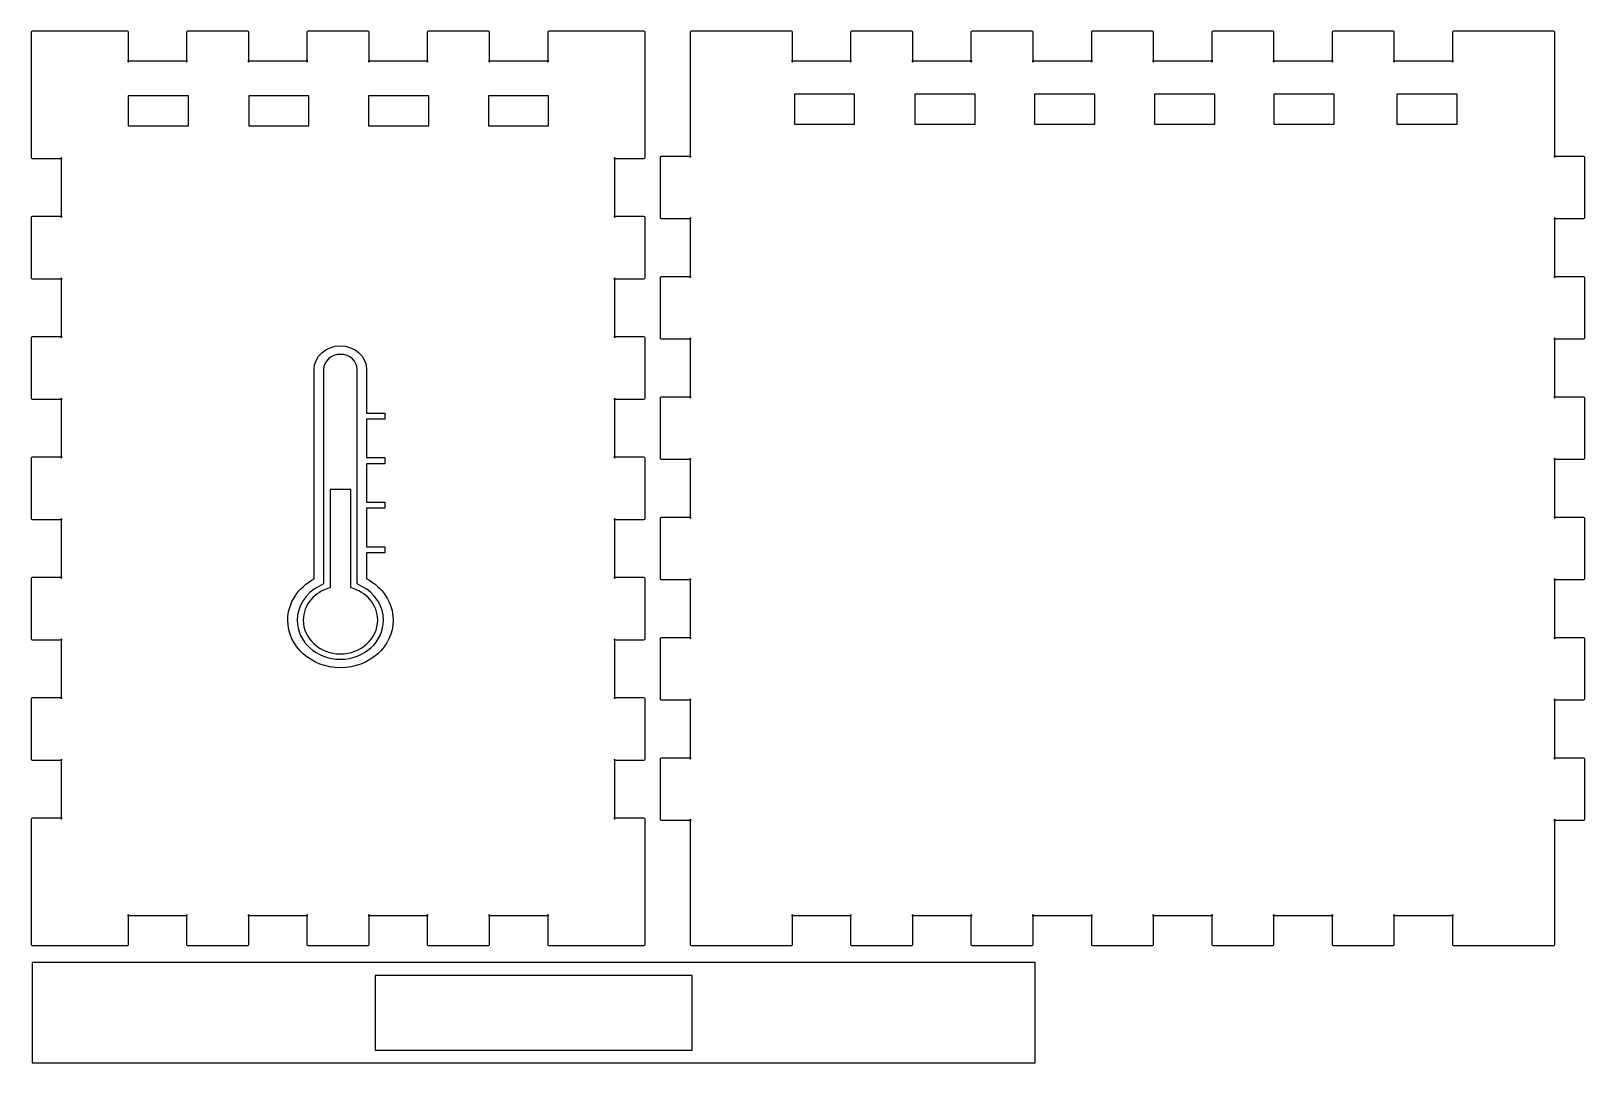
# Model space of a CAD drawing. Extents: x 1 to 189, y -9689 to -9400.
# Drawn here: x 1.1 to 156, y -9688.9 to -9586 of the extents above; entities that cross this region are included whole.
import ezdxf

# ---------------------------------------------------------------- set-up
doc = ezdxf.new("R2010")
doc.units = 0
doc.layers.get('0').update_dxf_attribs({"linetype": 'CONTINUOUS'})

msp = doc.modelspace()

# ---------------------------------------------------------------- linework, layer by layer
at = {"color": 7}
for points in [[(1.1, -9586.099192), (1.1, -9589.099192), (1.1, -9598.599192)], [(10.701563, -9585.997629), (4.201563, -9585.997629), (1.201563, -9585.997629)], [(10.803125, -9589.099192), (10.803125, -9586.099192)], [(16.6, -9586.099192), (16.6, -9589.099192)], [(22.701563, -9585.997629), (16.701563, -9585.997629)], [(22.803125, -9589.099192), (22.803125, -9586.099192)], [(28.6, -9586.099192), (28.6, -9589.099192)], [(34.701563, -9585.997629), (28.701563, -9585.997629)], [(34.803125, -9589.099192), (34.803125, -9586.099192)], [(40.6, -9586.099192), (40.6, -9589.099192)], [(46.701563, -9585.997629), (40.701563, -9585.997629)], [(46.803125, -9589.099192), (46.803125, -9586.099192)], [(52.6, -9586.099192), (52.6, -9589.099192)], [(62.201563, -9585.997629), (59.201563, -9585.997629), (52.701563, -9585.997629)], [(62.303125, -9598.599192), (62.303125, -9589.099192), (62.303125, -9586.099192)], [(66.799219, -9586.099192), (66.799219, -9589.099192), (66.799219, -9598.599192)], [(76.900782, -9585.997629), (66.900782, -9585.997629)], [(77.002344, -9589.099192), (77.002344, -9586.099192)], [(82.799219, -9586.099192), (82.799219, -9589.099192)], [(88.900782, -9585.997629), (82.900782, -9585.997629)], [(89.002344, -9589.099192), (89.002344, -9586.099192)], [(94.799219, -9586.099192), (94.799219, -9589.099192)], [(100.900782, -9585.997629), (94.900782, -9585.997629)], [(101.002344, -9589.099192), (101.002344, -9586.099192)], [(106.799219, -9586.099192), (106.799219, -9589.099192)], [(112.900782, -9585.997629), (106.900782, -9585.997629)], [(113.002344, -9589.099192), (113.002344, -9586.099192)], [(118.799219, -9586.099192), (118.799219, -9589.099192)], [(124.900782, -9585.997629), (118.900782, -9585.997629)], [(125.002344, -9589.099192), (125.002344, -9586.099192)], [(130.799219, -9586.099192), (130.799219, -9589.099192)], [(136.900782, -9585.997629), (130.900782, -9585.997629)], [(137.002344, -9589.099192), (137.002344, -9586.099192)], [(142.799219, -9586.099192), (142.799219, -9589.099192)], [(152.900782, -9585.997629), (152.900782, -9585.997629), (142.900782, -9585.997629)], [(153.002344, -9598.599192), (153.002344, -9589.099192), (153.002344, -9586.099192)], [(16.701563, -9588.997629), (10.701563, -9588.997629)], [(28.701563, -9588.997629), (22.701563, -9588.997629)], [(40.701563, -9588.997629), (34.701563, -9588.997629)], [(52.701563, -9588.997629), (46.701563, -9588.997629)], [(82.900782, -9588.997629), (76.900782, -9588.997629)], [(94.900782, -9588.997629), (88.900782, -9588.997629)], [(106.900782, -9588.997629), (100.900782, -9588.997629)], [(118.900782, -9588.997629), (112.900782, -9588.997629)], [(130.900782, -9588.997629), (124.900782, -9588.997629)], [(142.900782, -9588.997629), (136.900782, -9588.997629)], [(1.201563, -9598.700754), (4.201563, -9598.700754)], [(4.1, -9598.599192), (4.1, -9604.599192)], [(59.201563, -9598.700754), (62.201563, -9598.700754)], [(59.303125, -9604.599192), (59.303125, -9598.599192)], [(63.799219, -9598.599192), (63.799219, -9604.599192)], [(66.900782, -9598.497629), (63.900782, -9598.497629)], [(155.900782, -9598.497629), (152.900782, -9598.497629)], [(156.002344, -9604.599192), (156.002344, -9598.599192)], [(1.1, -9604.599192), (1.1, -9610.599192)], [(4.201563, -9604.497629), (1.201563, -9604.497629)], [(62.201563, -9604.497629), (59.201563, -9604.497629)], [(62.303125, -9610.599192), (62.303125, -9604.599192)], [(63.900782, -9604.700754), (66.900782, -9604.700754)], [(66.799219, -9604.599192), (66.799219, -9610.599192)], [(152.900782, -9604.700754), (155.900782, -9604.700754)], [(153.002344, -9610.599192), (153.002344, -9604.599192)], [(1.201563, -9610.700754), (4.201563, -9610.700754)], [(4.1, -9610.599192), (4.1, -9616.599192)], [(59.201563, -9610.700754), (62.201563, -9610.700754)], [(59.303125, -9616.599192), (59.303125, -9610.599192)], [(63.799219, -9610.599192), (63.799219, -9616.599192)], [(66.900782, -9610.497629), (63.900782, -9610.497629)], [(155.900782, -9610.497629), (152.900782, -9610.497629)], [(156.002344, -9616.599192), (156.002344, -9610.599192)], [(1.1, -9616.599192), (1.1, -9622.599192)], [(4.201563, -9616.497629), (1.201563, -9616.497629)], [(62.201563, -9616.497629), (59.201563, -9616.497629)], [(62.303125, -9622.599192), (62.303125, -9616.599192)], [(63.900782, -9616.700754), (66.900782, -9616.700754)], [(66.799219, -9616.599192), (66.799219, -9622.599192)], [(152.900782, -9616.700754), (155.900782, -9616.700754)], [(153.002344, -9622.599192), (153.002344, -9616.599192)], [(29.315287, -9640.633975), (29.315287, -9619.75632)], [(30.263216, -9619.75632), (30.263216, -9641.125306), (29.789251, -9641.374871)], [(33.624057, -9641.125306), (33.624057, -9619.75632)], [(34.554751, -9619.75632), (34.554751, -9624.092508), (36.355817, -9624.092508), (36.355817, -9624.700822), (34.554751, -9624.700822), (34.554751, -9628.537881), (36.355817, -9628.537881), (36.355817, -9629.146195), (34.554751, -9629.146195), (34.554751, -9632.983254), (36.355817, -9632.983254), (36.355817, -9633.591568), (34.554751, -9633.591568), (34.554751, -9637.428627), (36.355817, -9637.428627), (36.355817, -9638.036941), (34.554751, -9638.036941), (34.554751, -9640.657372), (34.571986, -9640.633975)], [(66.900782, -9622.497629), (63.900782, -9622.497629)], [(155.900782, -9622.497629), (152.900782, -9622.497629)], [(1.201563, -9622.700754), (4.201563, -9622.700754)], [(4.1, -9622.599192), (4.1, -9628.599192)], [(59.201563, -9622.700754), (62.201563, -9622.700754)], [(59.303125, -9628.599192), (59.303125, -9622.599192)], [(63.799219, -9622.599192), (63.799219, -9628.599192)], [(156.002344, -9628.599192), (156.002344, -9622.599192)], [(1.1, -9628.599192), (1.1, -9634.599192)], [(4.201563, -9628.497629), (1.201563, -9628.497629)], [(62.201563, -9628.497629), (59.201563, -9628.497629)], [(62.303125, -9634.599192), (62.303125, -9628.599192)], [(63.900782, -9628.700754), (66.900782, -9628.700754)], [(66.799219, -9628.599192), (66.799219, -9634.599192)], [(152.900782, -9628.700754), (155.900782, -9628.700754)], [(153.002344, -9634.599192), (153.002344, -9628.599192)], [(32.960506, -9641.515251), (32.960506, -9631.712033), (30.926767, -9631.712033), (30.926767, -9641.515251)], [(1.201563, -9634.700754), (4.201563, -9634.700754)], [(4.1, -9634.599192), (4.1, -9640.599192)], [(59.201563, -9634.700754), (62.201563, -9634.700754)], [(59.303125, -9640.599192), (59.303125, -9634.599192)], [(63.799219, -9634.599192), (63.799219, -9640.599192)], [(66.900782, -9634.497629), (63.900782, -9634.497629)], [(155.900782, -9634.497629), (152.900782, -9634.497629)], [(156.002344, -9640.599192), (156.002344, -9634.599192)], [(1.1, -9640.599192), (1.1, -9646.599192)], [(4.201563, -9640.497629), (1.201563, -9640.497629)], [(62.201563, -9640.497629), (59.201563, -9640.497629)], [(62.303125, -9646.599192), (62.303125, -9640.599192)], [(63.900782, -9640.700754), (66.900782, -9640.700754)], [(66.79922, -9640.599192), (66.79922, -9646.599192)], [(152.900782, -9640.700754), (155.900782, -9640.700754)], [(153.002344, -9646.599192), (153.002344, -9640.599192)], [(34.080786, -9641.374871), (33.606822, -9641.125306), (33.624057, -9641.125306)], [(1.201563, -9646.700754), (4.201563, -9646.700754)], [(4.1, -9646.599192), (4.1, -9652.599192)], [(59.201563, -9646.700754), (62.201563, -9646.700754)], [(59.303125, -9652.599192), (59.303125, -9646.599192)], [(63.799219, -9646.599192), (63.799219, -9652.599192)], [(66.900782, -9646.497629), (63.900782, -9646.497629)], [(155.900782, -9646.497629), (152.900782, -9646.497629)], [(156.002344, -9652.599192), (156.002344, -9646.599192)], [(1.1, -9652.599192), (1.1, -9658.599192)], [(4.201563, -9652.497629), (1.201563, -9652.497629)], [(62.201563, -9652.497629), (59.201563, -9652.497629)], [(62.303125, -9658.599192), (62.303125, -9652.599192)], [(63.900782, -9652.700754), (66.900782, -9652.700754)], [(66.79922, -9652.599192), (66.79922, -9658.599192)], [(152.900782, -9652.700754), (155.900782, -9652.700754)], [(153.002344, -9658.599192), (153.002344, -9652.599192)], [(1.201563, -9658.700754), (4.201563, -9658.700754)], [(4.1, -9658.599192), (4.1, -9664.599192)], [(59.201563, -9658.700754), (62.201563, -9658.700754)], [(59.303125, -9664.599192), (59.303125, -9658.599192)], [(63.79922, -9658.599192), (63.79922, -9664.599192)], [(66.900782, -9658.497629), (63.900782, -9658.497629)], [(155.900782, -9658.497629), (152.900782, -9658.497629)], [(156.002344, -9664.599192), (156.002344, -9658.599192)], [(1.1, -9664.599192), (1.1, -9674.099192), (1.100001, -9677.099192)], [(4.201563, -9664.497629), (1.201563, -9664.497629)], [(62.201563, -9664.497629), (59.201563, -9664.497629)], [(62.303125, -9677.099192), (62.303125, -9674.099192), (62.303125, -9664.599192)], [(63.900782, -9664.700754), (66.900782, -9664.700754)], [(66.79922, -9664.599192), (66.79922, -9674.099192), (66.79922, -9677.099192)], [(152.900782, -9664.700754), (155.900782, -9664.700754)], [(153.002344, -9677.099192), (153.002344, -9674.099192), (153.002344, -9664.599192)], [(10.701563, -9674.200754), (16.701563, -9674.200754)], [(10.803125, -9677.099192), (10.803125, -9674.099192)], [(16.6, -9674.099192), (16.600001, -9677.099192)], [(22.701563, -9674.200754), (28.701563, -9674.200754)], [(22.803125, -9677.099192), (22.803125, -9674.099192)], [(28.600001, -9674.099192), (28.600001, -9677.099192)], [(34.701563, -9674.200754), (40.701563, -9674.200754)], [(34.803125, -9677.099192), (34.803125, -9674.099192)], [(40.600001, -9674.099192), (40.600001, -9677.099192)], [(46.701563, -9674.200754), (52.701563, -9674.200754)], [(46.803125, -9677.099192), (46.803125, -9674.099192)], [(52.600001, -9674.099192), (52.600001, -9677.099192)], [(76.900782, -9674.200754), (82.900782, -9674.200754)], [(77.002344, -9677.099192), (77.002344, -9674.099192)], [(82.79922, -9674.099192), (82.79922, -9677.099192)], [(88.900782, -9674.200754), (94.900782, -9674.200754)], [(89.002344, -9677.099192), (89.002344, -9674.099192)], [(94.79922, -9674.099192), (94.79922, -9677.099192)], [(100.900782, -9674.200754), (106.900782, -9674.200754)], [(101.002344, -9677.099192), (101.002344, -9674.099192)], [(106.79922, -9674.099192), (106.79922, -9677.099192)], [(112.900782, -9674.200754), (118.900782, -9674.200754)], [(113.002344, -9677.099192), (113.002344, -9674.099192)], [(118.79922, -9674.099192), (118.79922, -9677.099192)], [(124.900782, -9674.200754), (130.900782, -9674.200754)], [(125.002344, -9677.099192), (125.002344, -9674.099192)], [(130.79922, -9674.099192), (130.79922, -9677.099192)], [(136.900782, -9674.200754), (142.900782, -9674.200754)], [(137.002344, -9677.099192), (137.002344, -9674.099192)], [(142.79922, -9674.099192), (142.79922, -9677.099192)], [(1.201563, -9677.200754), (4.201563, -9677.200754)], [(4.201563, -9677.200754), (10.701563, -9677.200754)], [(16.701563, -9677.200754), (22.701563, -9677.200754)], [(28.701563, -9677.200754), (34.701563, -9677.200754)], [(40.701563, -9677.200754), (46.701563, -9677.200754)], [(52.701563, -9677.200754), (59.201563, -9677.200754), (62.201563, -9677.200754)], [(66.900782, -9677.200754), (76.900782, -9677.200754)], [(82.900782, -9677.200754), (88.900782, -9677.200754)], [(94.900782, -9677.200754), (100.900782, -9677.200754)], [(106.900782, -9677.200754), (112.900782, -9677.200754)], [(118.900782, -9677.200754), (124.900782, -9677.200754)], [(130.900782, -9677.200754), (136.900782, -9677.200754)], [(142.900782, -9677.200754), (152.900782, -9677.200754)]]:
    msp.add_lwpolyline(points, dxfattribs=at)
for points in [[(16.781317, -9592.447054), (10.781313, -9592.447054), (10.781313, -9595.447054), (16.781317, -9595.447054)], [(28.8046, -9592.447054), (22.804589, -9592.447054), (22.804589, -9595.447054), (28.8046, -9595.447054)], [(40.747259, -9592.447054), (34.74726, -9592.447054), (34.74726, -9595.447054), (40.747259, -9595.447054)], [(52.694202, -9592.447054), (46.694198, -9592.447054), (46.694198, -9595.447054), (52.694202, -9595.447054)], [(83.202357, -9592.274454), (77.202352, -9592.274454), (77.202352, -9595.274454), (83.202357, -9595.274454)], [(95.202357, -9592.274454), (89.202356, -9592.274454), (89.202356, -9595.274454), (95.202357, -9595.274454)], [(107.145041, -9592.274454), (101.145011, -9592.274454), (101.145011, -9595.274454), (107.145041, -9595.274454)], [(119.100921, -9592.274454), (113.100891, -9592.274454), (113.100891, -9595.274454), (119.100921, -9595.274454)], [(131.002371, -9592.274454), (125.002341, -9592.274454), (125.002341, -9595.274454), (131.002371, -9595.274454)], [(143.264491, -9592.274454), (137.264461, -9592.274454), (137.264461, -9595.274454), (143.264491, -9595.274454)], [(32.960506, -9641.515251)], [(66.900782, -9677.200754)], [(1.201563, -9688.899992), (101.201563, -9688.899992), (101.201563, -9678.899992), (1.201563, -9678.899992)]]:
    msp.add_lwpolyline(points, close=True, dxfattribs=at)
at = {"color": 1}
msp.add_lwpolyline([(35.396876, -9687.63046), (67.006251, -9687.63046), (67.006251, -9680.169523), (35.396876, -9680.169523)], close=True, dxfattribs=at)
at = {"color": 7}
for points in [[(1.201563, -9585.997629), (1.146875, -9585.997629), (1.1, -9586.040599), (1.1, -9586.099192)], [(10.803125, -9586.099192), (10.803125, -9586.044502), (10.760157, -9585.997629), (10.701563, -9585.997629)], [(16.701563, -9585.997629), (16.646873, -9585.997629), (16.6, -9586.040599), (16.6, -9586.099192)], [(22.803125, -9586.099192), (22.803125, -9586.044502), (22.760155, -9585.997629), (22.701563, -9585.997629)], [(28.701563, -9585.997629), (28.646873, -9585.997629), (28.6, -9586.040599), (28.6, -9586.099192)], [(34.803125, -9586.099192), (34.803125, -9586.044502), (34.760155, -9585.997629), (34.701563, -9585.997629)], [(40.701563, -9585.997629), (40.646873, -9585.997629), (40.6, -9586.040599), (40.6, -9586.099192)], [(46.803125, -9586.099192), (46.803125, -9586.044502), (46.760155, -9585.997629), (46.701563, -9585.997629)], [(52.701563, -9585.997629), (52.646873, -9585.997629), (52.6, -9586.040599), (52.6, -9586.099192)], [(62.303125, -9586.099192), (62.303125, -9586.044502), (62.260155, -9585.997629), (62.201563, -9585.997629)], [(66.900782, -9585.997629), (66.846094, -9585.997629), (66.799219, -9586.040599), (66.799219, -9586.099192)], [(77.002344, -9586.099192), (77.002344, -9586.044502), (76.959374, -9585.997629), (76.900782, -9585.997629)], [(82.900782, -9585.997629), (82.846092, -9585.997629), (82.799219, -9586.040599), (82.799219, -9586.099192)], [(89.002344, -9586.099192), (89.002344, -9586.044502), (88.959374, -9585.997629), (88.900782, -9585.997629)], [(94.900782, -9585.997629), (94.846092, -9585.997629), (94.799219, -9586.040599), (94.799219, -9586.099192)], [(101.002344, -9586.099192), (101.002344, -9586.044502), (100.959374, -9585.997629), (100.900782, -9585.997629)], [(106.900782, -9585.997629), (106.846092, -9585.997629), (106.799219, -9586.040599), (106.799219, -9586.099192)], [(113.002344, -9586.099192), (113.002344, -9586.044502), (112.959374, -9585.997629), (112.900782, -9585.997629)], [(118.900782, -9585.997629), (118.846092, -9585.997629), (118.799219, -9586.040599), (118.799219, -9586.099192)], [(125.002344, -9586.099192), (125.002344, -9586.044502), (124.959374, -9585.997629), (124.900782, -9585.997629)], [(130.900782, -9585.997629), (130.846092, -9585.997629), (130.799219, -9586.040599), (130.799219, -9586.099192)], [(137.002344, -9586.099192), (137.002344, -9586.044502), (136.959374, -9585.997629), (136.900782, -9585.997629)], [(142.900782, -9585.997629), (142.846092, -9585.997629), (142.799219, -9586.040599), (142.799219, -9586.099192)], [(153.002344, -9586.099192), (153.002344, -9586.044502), (152.959374, -9585.997629), (152.900782, -9585.997629)], [(10.701563, -9588.997629), (10.75625, -9588.997629), (10.803125, -9589.040599), (10.803125, -9589.099192)], [(16.6, -9589.099192), (16.6, -9589.044502), (16.64297, -9588.997629), (16.701563, -9588.997629)], [(22.701563, -9588.997629), (22.756253, -9588.997629), (22.803125, -9589.040599), (22.803125, -9589.099192)], [(28.6, -9589.099192), (28.6, -9589.044502), (28.64297, -9588.997629), (28.701563, -9588.997629)], [(34.701563, -9588.997629), (34.756253, -9588.997629), (34.803125, -9589.040599), (34.803125, -9589.099192)], [(40.6, -9589.099192), (40.6, -9589.044502), (40.64297, -9588.997629), (40.701563, -9588.997629)], [(46.701563, -9588.997629), (46.756253, -9588.997629), (46.803125, -9589.040599), (46.803125, -9589.099192)], [(52.6, -9589.099192), (52.6, -9589.044502), (52.64297, -9588.997629), (52.701563, -9588.997629)], [(76.900782, -9588.997629), (76.955472, -9588.997629), (77.002344, -9589.040599), (77.002344, -9589.099192)], [(82.799219, -9589.099192), (82.799219, -9589.044502), (82.842189, -9588.997629), (82.900782, -9588.997629)], [(88.900782, -9588.997629), (88.955472, -9588.997629), (89.002344, -9589.040599), (89.002344, -9589.099192)], [(94.799219, -9589.099192), (94.799219, -9589.044502), (94.842189, -9588.997629), (94.900782, -9588.997629)], [(100.900782, -9588.997629), (100.955472, -9588.997629), (101.002344, -9589.040599), (101.002344, -9589.099192)], [(106.799219, -9589.099192), (106.799219, -9589.044502), (106.842189, -9588.997629), (106.900782, -9588.997629)], [(112.900782, -9588.997629), (112.955472, -9588.997629), (113.002344, -9589.040599), (113.002344, -9589.099192)], [(118.799219, -9589.099192), (118.799219, -9589.044502), (118.842189, -9588.997629), (118.900782, -9588.997629)], [(124.900782, -9588.997629), (124.955472, -9588.997629), (125.002344, -9589.040599), (125.002344, -9589.099192)], [(130.799219, -9589.099192), (130.799219, -9589.044502), (130.842189, -9588.997629), (130.900782, -9588.997629)], [(136.900782, -9588.997629), (136.955472, -9588.997629), (137.002344, -9589.040599), (137.002344, -9589.099192)], [(142.799219, -9589.099192), (142.799219, -9589.044502), (142.842189, -9588.997629), (142.900782, -9588.997629)], [(1.1, -9598.599192), (1.1, -9598.653879), (1.142969, -9598.700754), (1.201563, -9598.700754)], [(4.201563, -9598.700754), (4.146875, -9598.700754), (4.1, -9598.657784), (4.1, -9598.599192)], [(59.303125, -9598.599192), (59.303125, -9598.653879), (59.260157, -9598.700754), (59.201563, -9598.700754)], [(62.201563, -9598.700754), (62.256253, -9598.700754), (62.303125, -9598.657784), (62.303125, -9598.599192)], [(63.900782, -9598.497629), (63.846094, -9598.497629), (63.799219, -9598.540599), (63.799219, -9598.599192)], [(66.799219, -9598.599192), (66.799219, -9598.544502), (66.842188, -9598.497629), (66.900782, -9598.497629)], [(152.900782, -9598.497629), (152.955472, -9598.497629), (153.002344, -9598.540599), (153.002344, -9598.599192)], [(156.002344, -9598.599192), (156.002344, -9598.544502), (155.959374, -9598.497629), (155.900782, -9598.497629)], [(1.201563, -9604.497629), (1.146875, -9604.497629), (1.1, -9604.540599), (1.1, -9604.599192)], [(4.1, -9604.599192), (4.1, -9604.544502), (4.142969, -9604.497629), (4.201563, -9604.497629)], [(59.201563, -9604.497629), (59.256253, -9604.497629), (59.303125, -9604.540599), (59.303125, -9604.599192)], [(62.303125, -9604.599192), (62.303125, -9604.544502), (62.260155, -9604.497629), (62.201563, -9604.497629)], [(63.799219, -9604.599192), (63.799219, -9604.653879), (63.842188, -9604.700754), (63.900782, -9604.700754)], [(66.900782, -9604.700754), (66.846094, -9604.700754), (66.799219, -9604.657784), (66.799219, -9604.599192)], [(153.002344, -9604.599192), (153.002344, -9604.653879), (152.959376, -9604.700754), (152.900782, -9604.700754)], [(155.900782, -9604.700754), (155.955472, -9604.700754), (156.002344, -9604.657784), (156.002344, -9604.599192)], [(1.1, -9610.599192), (1.1, -9610.653879), (1.142969, -9610.700754), (1.201563, -9610.700754)], [(4.201563, -9610.700754), (4.146875, -9610.700754), (4.1, -9610.657784), (4.1, -9610.599192)], [(59.303125, -9610.599192), (59.303125, -9610.653879), (59.260157, -9610.700754), (59.201563, -9610.700754)], [(62.201563, -9610.700754), (62.256253, -9610.700754), (62.303125, -9610.657784), (62.303125, -9610.599192)], [(63.900782, -9610.497629), (63.846094, -9610.497629), (63.799219, -9610.540599), (63.799219, -9610.599192)], [(66.799219, -9610.599192), (66.799219, -9610.544502), (66.842188, -9610.497629), (66.900782, -9610.497629)], [(152.900782, -9610.497629), (152.955472, -9610.497629), (153.002344, -9610.540599), (153.002344, -9610.599192)], [(156.002344, -9610.599192), (156.002344, -9610.544502), (155.959374, -9610.497629), (155.900782, -9610.497629)], [(1.201563, -9616.497629), (1.146875, -9616.497629), (1.1, -9616.540599), (1.1, -9616.599192)], [(4.1, -9616.599192), (4.1, -9616.544502), (4.142969, -9616.497629), (4.201563, -9616.497629)], [(29.315287, -9619.75632), (29.315287, -9618.453903), (30.49589, -9617.385454), (31.935019, -9617.385454)], [(31.935019, -9617.385454), (33.374148, -9617.385454), (34.554751, -9618.453903), (34.554751, -9619.75632)], [(59.201563, -9616.497629), (59.256253, -9616.497629), (59.303125, -9616.540599), (59.303125, -9616.599192)], [(62.303125, -9616.599192), (62.303125, -9616.544502), (62.260155, -9616.497629), (62.201563, -9616.497629)], [(63.799219, -9616.599192), (63.799219, -9616.653879), (63.842188, -9616.700754), (63.900782, -9616.700754)], [(66.900782, -9616.700754), (66.846094, -9616.700754), (66.799219, -9616.657784), (66.799219, -9616.599192)], [(153.002344, -9616.599192), (153.002344, -9616.653879), (152.959376, -9616.700754), (152.900782, -9616.700754)], [(155.900782, -9616.700754), (155.955472, -9616.700754), (156.002344, -9616.657784), (156.002344, -9616.599192)], [(31.943636, -9618.235534), (31.02156, -9618.235534), (30.263216, -9618.921837), (30.263216, -9619.75632)], [(33.624057, -9619.75632), (33.624057, -9618.921837), (32.865713, -9618.235534), (31.943636, -9618.235534)], [(63.900782, -9622.497629), (63.846094, -9622.497629), (63.799219, -9622.540599), (63.799219, -9622.599192)], [(66.799219, -9622.599192), (66.799219, -9622.544502), (66.842188, -9622.497629), (66.900782, -9622.497629)], [(152.900782, -9622.497629), (152.955472, -9622.497629), (153.002344, -9622.540599), (153.002344, -9622.599192)], [(156.002344, -9622.599192), (156.002344, -9622.544502), (155.959374, -9622.497629), (155.900782, -9622.497629)], [(1.1, -9622.599192), (1.1, -9622.653879), (1.142969, -9622.700754), (1.201563, -9622.700754)], [(4.201563, -9622.700754), (4.146875, -9622.700754), (4.1, -9622.657784), (4.1, -9622.599192)], [(59.303125, -9622.599192), (59.303125, -9622.653879), (59.260157, -9622.700754), (59.201563, -9622.700754)], [(62.201563, -9622.700754), (62.256253, -9622.700754), (62.303125, -9622.657784), (62.303125, -9622.599192)], [(1.201563, -9628.497629), (1.146875, -9628.497629), (1.1, -9628.540599), (1.1, -9628.599192)], [(4.1, -9628.599192), (4.1, -9628.544502), (4.142969, -9628.497629), (4.201563, -9628.497629)], [(59.201563, -9628.497629), (59.256253, -9628.497629), (59.303125, -9628.540599), (59.303125, -9628.599192)], [(62.303125, -9628.599192), (62.303125, -9628.544502), (62.260155, -9628.497629), (62.201563, -9628.497629)], [(63.799219, -9628.599192), (63.799219, -9628.653879), (63.842188, -9628.700754), (63.900782, -9628.700754)], [(66.900782, -9628.700754), (66.846094, -9628.700754), (66.799219, -9628.657784), (66.799219, -9628.599192)], [(153.002344, -9628.599192), (153.002344, -9628.653879), (152.959376, -9628.700754), (152.900782, -9628.700754)], [(155.900782, -9628.700754), (155.955472, -9628.700754), (156.002344, -9628.657784), (156.002344, -9628.599192)], [(1.1, -9634.599192), (1.1, -9634.653879), (1.142969, -9634.700754), (1.201563, -9634.700754)], [(4.201563, -9634.700754), (4.146875, -9634.700754), (4.1, -9634.657784), (4.1, -9634.599192)], [(59.303125, -9634.599192), (59.303125, -9634.653879), (59.260157, -9634.700754), (59.201563, -9634.700754)], [(62.201563, -9634.700754), (62.256253, -9634.700754), (62.303125, -9634.657784), (62.303125, -9634.599192)], [(63.900782, -9634.497629), (63.846094, -9634.497629), (63.799219, -9634.540599), (63.799219, -9634.599192)], [(66.799219, -9634.599192), (66.799219, -9634.544502), (66.842188, -9634.497629), (66.900782, -9634.497629)], [(152.900782, -9634.497629), (152.955472, -9634.497629), (153.002344, -9634.540599), (153.002344, -9634.599192)], [(156.002344, -9634.599192), (156.002344, -9634.544502), (155.959374, -9634.497629), (155.900782, -9634.497629)], [(1.201563, -9640.497629), (1.146875, -9640.497629), (1.1, -9640.540599), (1.1, -9640.599192)], [(4.1, -9640.599192), (4.1, -9640.544502), (4.142969, -9640.497629), (4.201563, -9640.497629)], [(26.695554, -9644.743995), (26.695554, -9642.989243), (27.746894, -9641.45286), (29.315287, -9640.633975)], [(34.571986, -9640.633975), (36.140378, -9641.45286), (37.191718, -9642.989243), (37.191718, -9644.743995)], [(59.201563, -9640.497629), (59.256253, -9640.497629), (59.303125, -9640.540599), (59.303125, -9640.599192)], [(62.303125, -9640.599192), (62.303125, -9640.544502), (62.260155, -9640.497629), (62.201563, -9640.497629)], [(63.799219, -9640.599192), (63.799219, -9640.653879), (63.842188, -9640.700754), (63.900782, -9640.700754)], [(66.900782, -9640.700754), (66.846094, -9640.700754), (66.79922, -9640.657784), (66.79922, -9640.599192)], [(153.002344, -9640.599192), (153.002344, -9640.653879), (152.959376, -9640.700754), (152.900782, -9640.700754)], [(155.900782, -9640.700754), (155.955472, -9640.700754), (156.002344, -9640.657784), (156.002344, -9640.599192)], [(29.789251, -9641.374871), (28.46215, -9642.068973), (27.634866, -9643.355791), (27.634866, -9644.751794)], [(30.926767, -9641.515251), (29.366992, -9641.912995), (28.229477, -9643.207612), (28.229477, -9644.743995)], [(35.657796, -9644.743995), (35.657796, -9643.207612), (34.520281, -9641.912995), (32.960506, -9641.515251)], [(36.235171, -9644.751794), (36.235171, -9643.355791), (35.416505, -9642.076772), (34.080786, -9641.374871)], [(31.943636, -9649.493525), (29.048143, -9649.493525), (26.695554, -9647.364426), (26.695554, -9644.743995)], [(27.634866, -9644.751794), (27.634866, -9646.904291), (29.565195, -9648.643445), (31.935019, -9648.643445)], [(28.229477, -9644.743995), (28.229477, -9646.600134), (29.892662, -9648.105321), (31.943636, -9648.105321)], [(31.935019, -9648.643445), (34.31346, -9648.643445), (36.235171, -9646.896492), (36.235171, -9644.751794)], [(37.191718, -9644.743995), (37.191718, -9647.364426), (34.83913, -9649.493525), (31.943636, -9649.493525)], [(31.943636, -9648.105321), (33.994611, -9648.105321), (35.657796, -9646.600134), (35.657796, -9644.743995)], [(1.1, -9646.599192), (1.1, -9646.653879), (1.142969, -9646.700754), (1.201563, -9646.700754)], [(4.201563, -9646.700754), (4.146875, -9646.700754), (4.1, -9646.657784), (4.1, -9646.599192)], [(59.303125, -9646.599192), (59.303125, -9646.653879), (59.260157, -9646.700754), (59.201563, -9646.700754)], [(62.201563, -9646.700754), (62.256253, -9646.700754), (62.303125, -9646.657784), (62.303125, -9646.599192)], [(63.900782, -9646.497629), (63.846094, -9646.497629), (63.799219, -9646.540599), (63.799219, -9646.599192)], [(66.79922, -9646.599192), (66.79922, -9646.544502), (66.842188, -9646.497629), (66.900782, -9646.497629)], [(152.900782, -9646.497629), (152.955472, -9646.497629), (153.002344, -9646.540599), (153.002344, -9646.599192)], [(156.002344, -9646.599192), (156.002344, -9646.544502), (155.959374, -9646.497629), (155.900782, -9646.497629)], [(1.201563, -9652.497629), (1.146875, -9652.497629), (1.1, -9652.540599), (1.1, -9652.599192)], [(4.1, -9652.599192), (4.1, -9652.544502), (4.142969, -9652.497629), (4.201563, -9652.497629)], [(59.201563, -9652.497629), (59.256253, -9652.497629), (59.303125, -9652.540599), (59.303125, -9652.599192)], [(62.303125, -9652.599192), (62.303125, -9652.544502), (62.260155, -9652.497629), (62.201563, -9652.497629)], [(63.799219, -9652.599192), (63.799219, -9652.653879), (63.842188, -9652.700754), (63.900782, -9652.700754)], [(66.900782, -9652.700754), (66.846094, -9652.700754), (66.79922, -9652.657784), (66.79922, -9652.599192)], [(153.002344, -9652.599192), (153.002344, -9652.653879), (152.959376, -9652.700754), (152.900782, -9652.700754)], [(155.900782, -9652.700754), (155.955472, -9652.700754), (156.002344, -9652.657784), (156.002344, -9652.599192)], [(1.1, -9658.599192), (1.1, -9658.653879), (1.142969, -9658.700754), (1.201563, -9658.700754)], [(4.201563, -9658.700754), (4.146875, -9658.700754), (4.1, -9658.657784), (4.1, -9658.599192)], [(59.303125, -9658.599192), (59.303125, -9658.653879), (59.260157, -9658.700754), (59.201563, -9658.700754)], [(62.201563, -9658.700754), (62.256253, -9658.700754), (62.303125, -9658.657784), (62.303125, -9658.599192)], [(63.900782, -9658.497629), (63.846094, -9658.497629), (63.79922, -9658.540599), (63.79922, -9658.599192)], [(66.79922, -9658.599192), (66.79922, -9658.544502), (66.842188, -9658.497629), (66.900782, -9658.497629)], [(152.900782, -9658.497629), (152.955472, -9658.497629), (153.002344, -9658.540599), (153.002344, -9658.599192)], [(156.002344, -9658.599192), (156.002344, -9658.544502), (155.959374, -9658.497629), (155.900782, -9658.497629)], [(1.201563, -9664.497629), (1.146875, -9664.497629), (1.1, -9664.540599), (1.1, -9664.599192)], [(4.1, -9664.599192), (4.1, -9664.544502), (4.142969, -9664.497629), (4.201563, -9664.497629)], [(59.201563, -9664.497629), (59.256253, -9664.497629), (59.303125, -9664.540599), (59.303125, -9664.599192)], [(62.303125, -9664.599192), (62.303125, -9664.544502), (62.260155, -9664.497629), (62.201563, -9664.497629)], [(63.79922, -9664.599192), (63.79922, -9664.653879), (63.842188, -9664.700754), (63.900782, -9664.700754)], [(66.900782, -9664.700754), (66.846094, -9664.700754), (66.79922, -9664.657784), (66.79922, -9664.599192)], [(153.002344, -9664.599192), (153.002344, -9664.653879), (152.959376, -9664.700754), (152.900782, -9664.700754)], [(155.900782, -9664.700754), (155.955472, -9664.700754), (156.002344, -9664.657784), (156.002344, -9664.599192)], [(10.803125, -9674.099192), (10.803125, -9674.153879), (10.760157, -9674.200754), (10.701563, -9674.200754)], [(16.701563, -9674.200754), (16.646873, -9674.200754), (16.6, -9674.157785), (16.6, -9674.099192)], [(22.803125, -9674.099192), (22.803125, -9674.153879), (22.760157, -9674.200754), (22.701563, -9674.200754)], [(28.701563, -9674.200754), (28.646873, -9674.200754), (28.600001, -9674.157785), (28.600001, -9674.099192)], [(34.803125, -9674.099192), (34.803125, -9674.153879), (34.760157, -9674.200754), (34.701563, -9674.200754)], [(40.701563, -9674.200754), (40.646873, -9674.200754), (40.600001, -9674.157785), (40.600001, -9674.099192)], [(46.803125, -9674.099192), (46.803125, -9674.153879), (46.760157, -9674.200754), (46.701563, -9674.200754)], [(52.701563, -9674.200754), (52.646873, -9674.200754), (52.600001, -9674.157785), (52.600001, -9674.099192)], [(77.002344, -9674.099192), (77.002344, -9674.153879), (76.959376, -9674.200754), (76.900782, -9674.200754)], [(82.900782, -9674.200754), (82.846092, -9674.200754), (82.79922, -9674.157785), (82.79922, -9674.099192)], [(89.002344, -9674.099192), (89.002344, -9674.153879), (88.959376, -9674.200754), (88.900782, -9674.200754)], [(94.900782, -9674.200754), (94.846092, -9674.200754), (94.79922, -9674.157785), (94.79922, -9674.099192)], [(101.002344, -9674.099192), (101.002344, -9674.153879), (100.959376, -9674.200754), (100.900782, -9674.200754)], [(106.900782, -9674.200754), (106.846092, -9674.200754), (106.79922, -9674.157785), (106.79922, -9674.099192)], [(113.002344, -9674.099192), (113.002344, -9674.153879), (112.959376, -9674.200754), (112.900782, -9674.200754)], [(118.900782, -9674.200754), (118.846092, -9674.200754), (118.79922, -9674.157785), (118.79922, -9674.099192)], [(125.002344, -9674.099192), (125.002344, -9674.153879), (124.959376, -9674.200754), (124.900782, -9674.200754)], [(130.900782, -9674.200754), (130.846092, -9674.200754), (130.79922, -9674.157785), (130.79922, -9674.099192)], [(137.002344, -9674.099192), (137.002344, -9674.153879), (136.959376, -9674.200754), (136.900782, -9674.200754)], [(142.900782, -9674.200754), (142.846092, -9674.200754), (142.79922, -9674.157785), (142.79922, -9674.099192)], [(1.100001, -9677.099192), (1.100001, -9677.153879), (1.142969, -9677.200754), (1.201563, -9677.200754)], [(10.701563, -9677.200754), (10.756251, -9677.200754), (10.803125, -9677.157785), (10.803125, -9677.099192)], [(16.600001, -9677.099192), (16.600001, -9677.153879), (16.642969, -9677.200754), (16.701563, -9677.200754)], [(22.701563, -9677.200754), (22.756253, -9677.200754), (22.803125, -9677.157785), (22.803125, -9677.099192)], [(28.600001, -9677.099192), (28.600001, -9677.153879), (28.642969, -9677.200754), (28.701563, -9677.200754)], [(34.701563, -9677.200754), (34.756253, -9677.200754), (34.803125, -9677.157785), (34.803125, -9677.099192)], [(40.600001, -9677.099192), (40.600001, -9677.153879), (40.642969, -9677.200754), (40.701563, -9677.200754)], [(46.701563, -9677.200754), (46.756253, -9677.200754), (46.803125, -9677.157785), (46.803125, -9677.099192)], [(52.600001, -9677.099192), (52.600001, -9677.153879), (52.642969, -9677.200754), (52.701563, -9677.200754)], [(62.201563, -9677.200754), (62.256253, -9677.200754), (62.303125, -9677.157785), (62.303125, -9677.099192)], [(66.79922, -9677.099192), (66.79922, -9677.153879), (66.842188, -9677.200754), (66.900782, -9677.200754)], [(76.900782, -9677.200754), (76.955472, -9677.200754), (77.002344, -9677.157785), (77.002344, -9677.099192)], [(82.79922, -9677.099192), (82.79922, -9677.153879), (82.842188, -9677.200754), (82.900782, -9677.200754)], [(88.900782, -9677.200754), (88.955472, -9677.200754), (89.002344, -9677.157785), (89.002344, -9677.099192)], [(94.79922, -9677.099192), (94.79922, -9677.153879), (94.842188, -9677.200754), (94.900782, -9677.200754)], [(100.900782, -9677.200754), (100.955472, -9677.200754), (101.002344, -9677.157785), (101.002344, -9677.099192)], [(106.79922, -9677.099192), (106.79922, -9677.153879), (106.842188, -9677.200754), (106.900782, -9677.200754)], [(112.900782, -9677.200754), (112.955472, -9677.200754), (113.002344, -9677.157785), (113.002344, -9677.099192)], [(118.79922, -9677.099192), (118.79922, -9677.153879), (118.842188, -9677.200754), (118.900782, -9677.200754)], [(124.900782, -9677.200754), (124.955472, -9677.200754), (125.002344, -9677.157785), (125.002344, -9677.099192)], [(130.79922, -9677.099192), (130.79922, -9677.153879), (130.842188, -9677.200754), (130.900782, -9677.200754)], [(136.900782, -9677.200754), (136.955472, -9677.200754), (137.002344, -9677.157785), (137.002344, -9677.099192)], [(142.79922, -9677.099192), (142.79922, -9677.153879), (142.842188, -9677.200754), (142.900782, -9677.200754)], [(152.900782, -9677.200754), (152.955472, -9677.200754), (153.002344, -9677.157785), (153.002344, -9677.099192)]]:
    msp.add_open_spline(points, degree=3, dxfattribs=at)

doc.saveas('drawing.dxf')
